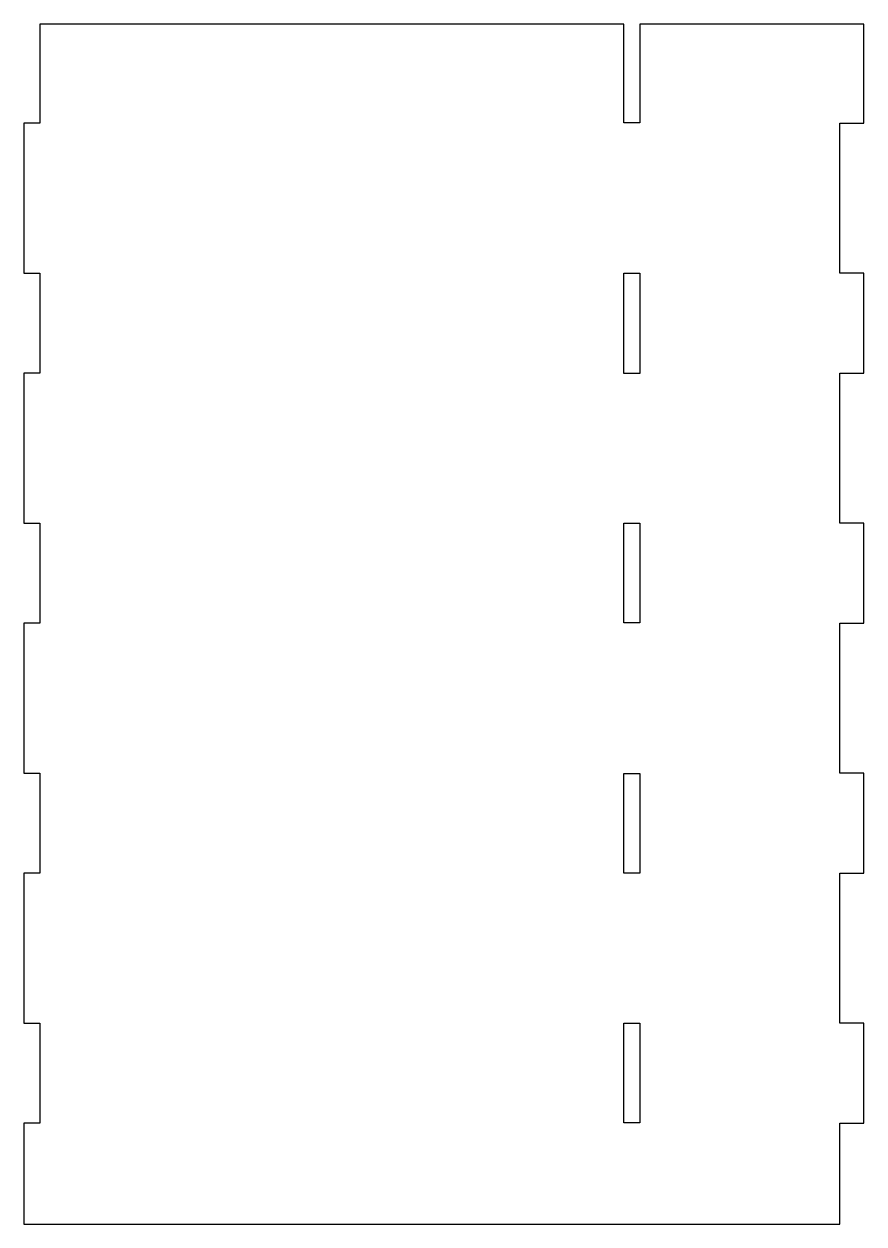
# Model space of a CAD drawing. Header units: millimetres. Extents: x -300 to -90, y 0 to 300.
import ezdxf

# ---------------------------------------------------------------- set-up
doc = ezdxf.new("R2010")
doc.units = ezdxf.units.MM
doc.layers.get('0').update_dxf_attribs({"linetype": 'CONTINUOUS'})

msp = doc.modelspace()

# ---------------------------------------------------------------- linework, layer by layer
for points in [[(-96, 50.22), (-96, 87.72), (-90, 87.72), (-90, 112.72), (-96, 112.72), (-96, 150.22), (-90, 150.22), (-90, 175.22), (-96, 175.22), (-96, 212.72), (-90, 212.72), (-90, 237.72), (-96, 237.72), (-96, 275.22), (-90, 275.22), (-90, 300), (-146, 300), (-146, 275.29), (-150, 275.29), (-150, 300), (-296, 300), (-296, 275.22), (-300, 275.22), (-300, 237.72), (-296, 237.72), (-296, 212.72), (-300, 212.72), (-300, 175.22), (-296, 175.22), (-296, 150.22), (-300, 150.22), (-300, 112.72), (-296, 112.72), (-296, 87.72), (-300, 87.72), (-300, 50.22), (-296, 50.22), (-296, 25.22), (-300, 25.22), (-300, 0), (-96, 0), (-96, 25.22), (-90, 25.22), (-90, 50.22)], [(-150, 237.75), (-146, 237.75), (-146, 212.63), (-150, 212.63)], [(-150, 175.21), (-146, 175.21), (-146, 150.3), (-150, 150.3)], [(-150, 112.65), (-146, 112.65), (-146, 87.7), (-150, 87.7)], [(-150, 50.18), (-146, 50.18), (-146, 25.28), (-150, 25.28)]]:
    msp.add_lwpolyline(points, close=True)

doc.saveas('drawing.dxf')
